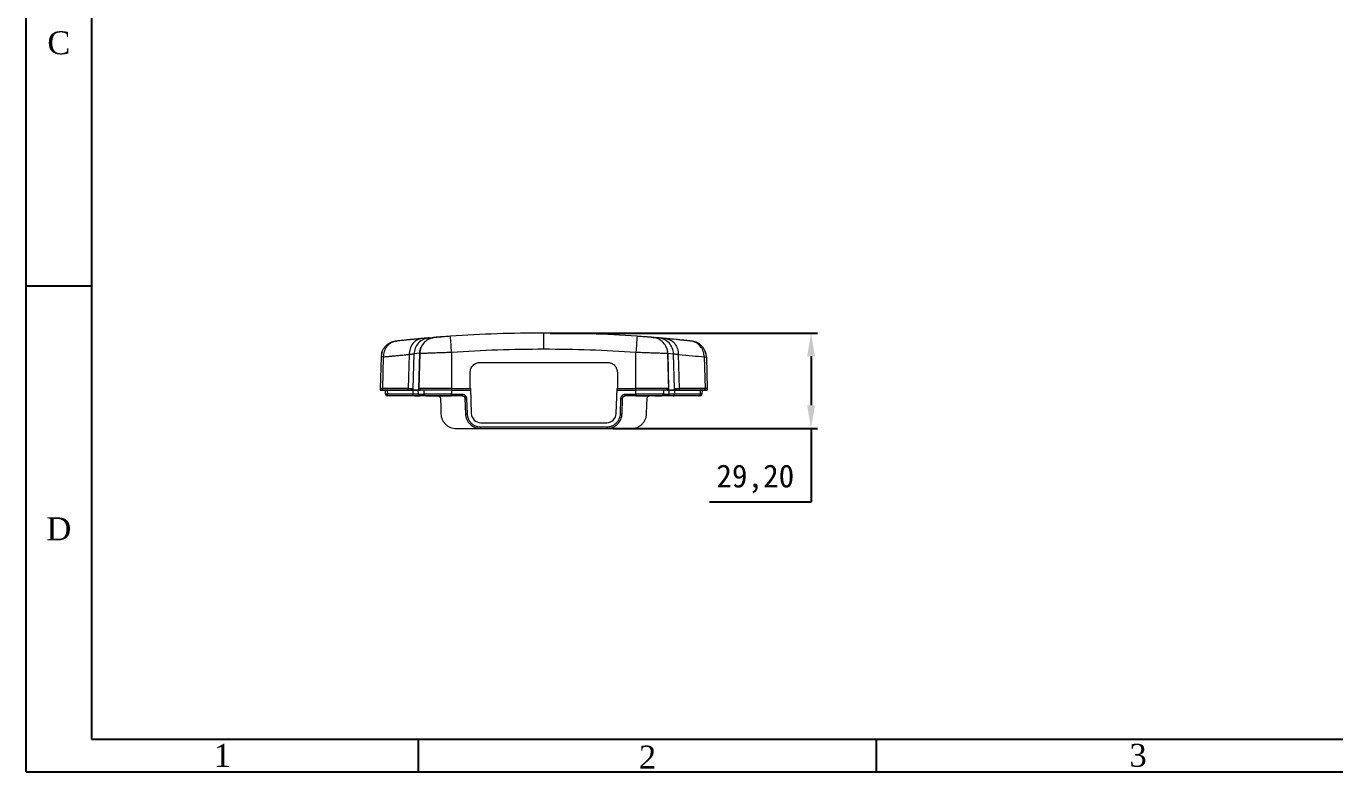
# Model space of a CAD drawing. Header units: millimetres. Extents: x 6 to 426, y 10 to 307.
# Drawn here: x 6.2 to 206.2, y 10.3 to 124.2 of the extents above; entities that cross this region are included whole.
import ezdxf

# ---------------------------------------------------------------- set-up
doc = ezdxf.new("R2010")
doc.units = ezdxf.units.MM
doc.header["$PDSIZE"] = -1
doc.dimstyles.new('ISO-25', dxfattribs={"dimtxt": 2.5, "dimasz": 2.5, "dimexe": 1.25, "dimexo": 0.625, "dimtad": 1, "dimtxsty": 'Standard', "dimcen": 2.5, "dimadec": 0, "dimazin": 0, "dimtfac": 1, "dimtmove": 0, "dimatfit": 3, "dimfxl": 1, "dimarcsym": 0})

# ---------------------------------------------------------------- blocks, each defined once
blk = doc.blocks.new('*D17')
at = {"color": 0, "lineweight": -2}
for p, q in [((86.3, 77.33), (127.16, 77.33)), ((126.16, 73.77), (126.16, 66.29)), ((95.93, 62.73), (127.16, 62.73)), ((126.16, 62.73), (126.16, 51.46)), ((126.16, 51.46), (110.64, 51.46))]:
    blk.add_line(p, q, dxfattribs=at)
at = {"color": 0}
for points in [[(125.57, 73.77), (126.76, 73.77), (126.16, 77.33)], [(125.57, 66.29), (126.76, 66.29), (126.16, 62.73)]]:
    blk.add_solid(points, dxfattribs=at)
at = {"layer": 'Defpoints', "color": 0}
for p in [(85.3, 77.33), (94.93, 62.73), (126.16, 62.73)]:
    blk.add_point(p, dxfattribs=at)
at = {"color": 0, "insert": (117.64, 55.03), "char_height": 3.5, "attachment_point": 5}
blk.add_mtext('29,20', dxfattribs=at)

msp = doc.modelspace()

# ---------------------------------------------------------------- linework, layer by layer
at = {"color": 7, "linetype": 'Continuous'}
for p, q in [((6.1623, 10.2801), (6.1623, 307.2801)), ((16.1623, 15.2801), (421.1623, 15.2801)), ((6.1623, 10.2801), (426.1623, 10.2801))]:
    msp.add_line(p, q, dxfattribs=at)
for p, q in [((16.1623, 302.2801), (16.1623, 15.2801)), ((6.1623, 84.5301), (16.1623, 84.5301)), ((66.1623, 10.2801), (66.1623, 15.2801)), ((136.1623, 10.2801), (136.1623, 15.2801))]:
    msp.add_line(p, q)
at = {"color": 7, "linetype": 'Continuous', "lineweight": 15}
for p, q in [((62.6462, 76.0803), (62.2019, 75.9894)), ((63.9217, 76.2174), (63.8993, 76.2151)), ((67.5753, 76.5656), (66.5909, 76.4782)), ((67.8018, 76.585), (67.5753, 76.5656)), ((67.7484, 76.5805), (68.2747, 76.6254)), ((68.6341, 76.6543), (68.6116, 76.6524)), ((68.6263, 76.6537), (68.9966, 76.6834)), ((68.642, 76.6549), (68.6263, 76.6537)), ((85.2974, 74.8947), (85.2974, 77.3292)), ((101.9686, 76.6537), (101.5968, 76.6835)), ((101.9686, 76.6537), (101.9529, 76.6549)), ((102.2769, 76.6019), (102.1803, 76.627)), ((102.8465, 76.5805), (102.3834, 76.62)), ((106.6956, 76.2151), (106.673, 76.2174)), ((108.393, 75.9894), (107.9486, 76.0803)), ((60.4707, 74.0804), (60.4294, 73.662)), ((64.7243, 74.0574), (64.5899, 68.8292)), ((65.3239, 68.8292), (65.4626, 74.155)), ((66.3203, 74.2263), (65.4615, 74.1557)), ((66.182, 68.5989), (66.3294, 74.2274)), ((66.3293, 74.2273), (66.1879, 68.8292)), ((66.204, 68.8292), (66.3454, 74.2286)), ((66.3219, 74.2273), (66.3169, 74.2269)), ((66.3294, 74.2273), (66.3248, 74.2269)), ((66.3509, 74.404), (66.3293, 74.2273)), ((66.3293, 74.2273), (66.3454, 74.2286)), ((71.2031, 74.4061), (71.2031, 68.8292)), ((99.3918, 68.8292), (99.3918, 74.4061)), ((104.2655, 74.2273), (104.2463, 74.394)), ((104.2495, 74.2286), (104.3908, 68.8292)), ((104.2495, 74.2286), (104.2656, 74.2273)), ((104.4129, 68.5989), (104.2655, 74.2274)), ((104.4069, 68.8292), (104.2656, 74.2273)), ((104.2684, 74.2277), (104.273, 74.2273)), ((104.273, 74.2273), (104.278, 74.2269)), ((104.2746, 74.2263), (105.1334, 74.1557)), ((105.2709, 68.8292), (105.1322, 74.155)), ((105.8705, 74.0574), (106.0049, 68.8292)), ((110.1654, 73.662), (110.1242, 74.0804)), ((60.424, 73.6612), (60.2974, 68.8292)), ((60.4453, 73.6626), (60.424, 73.6612)), ((60.7652, 73.68), (60.6372, 68.8292)), ((75.5474, 72.8292), (95.0474, 72.8292)), ((109.8297, 73.68), (109.9577, 68.8292)), ((110.1495, 73.6626), (110.1709, 73.6612)), ((110.1709, 73.6612), (110.2974, 68.8292)), ((74.0474, 68.8292), (74.0474, 71.3292)), ((96.5474, 71.3292), (96.5474, 68.8292)), ((60.2974, 68.8292), (60.2914, 68.5988)), ((61.0411, 68.5792), (60.2914, 68.5989)), ((60.6297, 68.5989), (60.6347, 68.8291)), ((61.1073, 67.9727), (61.0914, 68.5779)), ((64.5847, 68.5973), (64.5903, 68.8277)), ((65.3169, 68.6001), (65.3232, 68.8305)), ((65.3179, 68.5989), (66.182, 68.5989)), ((66.067, 68.5792), (65.3179, 68.5989)), ((65.8393, 68.5792), (66.0665, 68.5792)), ((66.0675, 68.5792), (66.0665, 68.5792)), ((66.0675, 68.5792), (66.4397, 68.5792)), ((66.1336, 67.9727), (66.1177, 68.5792)), ((66.4318, 68.5923), (66.182, 68.5989)), ((66.1879, 68.8292), (66.204, 68.8292)), ((71.2031, 68.8292), (66.204, 68.8292)), ((66.4396, 68.592), (66.4272, 68.5923)), ((66.4272, 68.5923), (66.4318, 68.5923)), ((66.4318, 68.5923), (66.438, 68.8276)), ((66.4394, 68.592), (66.4397, 68.5792)), ((66.4605, 68.5792), (66.4397, 68.5792)), ((66.4605, 68.5792), (66.454, 68.8292)), ((71.2031, 68.5792), (66.4605, 68.5792)), ((67.0137, 67.9727), (66.9978, 68.5792)), ((71.2031, 68.8292), (74.0474, 68.8292)), ((71.2031, 68.8292), (71.2031, 68.5792)), ((71.2031, 68.5792), (74.0983, 68.5792)), ((71.2031, 68.5792), (71.2031, 67.9727)), ((74.0896, 68.8292), (74.0474, 68.8292)), ((74.0896, 68.8292), (74.2223, 65.0286)), ((96.3726, 65.0286), (96.5053, 68.8292)), ((96.4966, 68.5792), (99.3918, 68.5792)), ((96.5053, 68.8292), (96.5474, 68.8292)), ((96.5474, 68.8292), (99.3918, 68.8292)), ((104.3908, 68.8292), (99.3918, 68.8292)), ((99.3918, 68.5792), (99.3918, 68.8292)), ((104.1344, 68.5792), (99.3918, 68.5792)), ((99.3918, 67.9727), (99.3918, 68.5792)), ((103.597, 68.5792), (103.5811, 67.9727)), ((104.1409, 68.8292), (104.1344, 68.5792)), ((104.1551, 68.5792), (104.1344, 68.5792)), ((104.1555, 68.592), (104.1551, 68.5792)), ((104.5273, 68.5792), (104.1551, 68.5792)), ((104.1553, 68.592), (104.1676, 68.5923)), ((104.163, 68.5923), (104.1569, 68.8276)), ((104.163, 68.5923), (104.4129, 68.5989)), ((104.1676, 68.5923), (104.163, 68.5923)), ((104.3908, 68.8292), (104.4069, 68.8292)), ((105.2769, 68.5989), (104.4129, 68.5989)), ((104.4612, 67.9727), (104.4771, 68.5792)), ((104.5278, 68.5792), (105.277, 68.5989)), ((105.3714, 68.5792), (104.5284, 68.5792)), ((105.2769, 68.5989), (105.2709, 68.8292)), ((106.0102, 68.5973), (106.0045, 68.8277)), ((109.5034, 68.5779), (109.4876, 67.9727)), ((109.9652, 68.5989), (109.9602, 68.8291)), ((110.2974, 68.8292), (110.3035, 68.5988)), ((61.3921, 67.9727), (61.1073, 67.9727)), ((65.2808, 67.9727), (61.3921, 67.9727)), ((66.1336, 67.9727), (65.2808, 67.9727)), ((65.563, 67.7292), (66.3835, 67.7292)), ((66.1336, 67.9727), (67.0137, 67.9727)), ((67.2636, 67.7292), (66.3835, 67.7292)), ((71.2031, 67.9727), (67.0137, 67.9727)), ((67.2636, 67.7292), (69.0912, 67.7292)), ((71.2031, 67.9727), (72.8412, 67.9727)), ((71.2031, 67.7292), (71.2031, 67.9727)), ((72.8412, 67.7292), (71.2031, 67.7292)), ((72.8412, 67.9727), (72.8412, 67.7292)), ((73.2409, 67.3432), (73.3228, 64.9972)), ((73.4908, 67.3454), (73.5727, 64.9994)), ((97.0222, 64.9994), (97.1041, 67.3454)), ((97.272, 64.9972), (97.3539, 67.3432)), ((97.7537, 67.9727), (99.3918, 67.9727)), ((97.7537, 67.7292), (97.7537, 67.9727)), ((99.3918, 67.7292), (97.7537, 67.7292)), ((103.5811, 67.9727), (99.3918, 67.9727)), ((99.3918, 67.9727), (99.3918, 67.7292)), ((102.2298, 67.7292), (103.3313, 67.7292)), ((104.2114, 67.7292), (103.3313, 67.7292)), ((103.5811, 67.9727), (104.4612, 67.9727)), ((109.4876, 67.9727), (109.2028, 67.9727)), ((71.9214, 62.7292), (75.6714, 62.7292)), ((75.6714, 63.6292), (94.9235, 63.6292)), ((75.6714, 62.9727), (94.9235, 62.9727)), ((75.6714, 62.7292), (75.6714, 62.9727)), ((75.6714, 62.7292), (94.9235, 62.7292)), ((94.9235, 62.9727), (94.9235, 62.7292)), ((94.9258, 62.7292), (98.6735, 62.7292))]:
    msp.add_line(p, q, dxfattribs=at)
at = {"color": 8, "linetype": 'Continuous', "lineweight": 15}
for p, q in [((102.3566, 76.5916), (102.2528, 76.6082)), ((61.3773, 68.5779), (61.3921, 67.9727)), ((65.2673, 68.578), (65.2808, 67.9727)), ((105.314, 67.9727), (105.3275, 68.578)), ((109.2176, 68.5779), (109.2028, 67.9727)), ((69.0912, 67.7292), (71.2031, 67.7292)), ((99.3918, 67.7292), (101.5037, 67.7292))]:
    msp.add_line(p, q, dxfattribs=at)
at = {"color": 7, "linetype": 'Continuous', "lineweight": 15, "flags": 128}
for points in [[(62.5785, 76.0719), (62.1508, 75.9734), (61.7583, 75.8078)], [(108.8213, 75.8158), (108.4441, 75.9734), (108.0164, 76.0719)], [(60.5815, 74.4716), (60.4739, 74.0972), (60.424, 73.6612)], [(110.1709, 73.6612), (110.1209, 74.0972), (109.9972, 74.5135)], [(61.3299, 68.5792), (61.0721, 68.5865), (60.6269, 68.5989)], [(65.2235, 68.5792), (64.9889, 68.5864), (64.5837, 68.5989)], [(69.4909, 67.3432), (69.5368, 66.0295), (69.5728, 64.9972)], [(101.022, 64.9972), (101.0679, 66.311), (101.1039, 67.3432)]]:
    msp.add_lwpolyline(points, dxfattribs=at)
at = {"color": 7, "linetype": 'Continuous', "lineweight": 15}
for centre, radius, start, end in [((-260.6921, 51.968), 332.6528, 3.86765, 4.287004), ((431.3425, 51.964), 332.7085, 175.713031, 176.132315), ((61.3572, 67.9792), 0.25, 181.5, 270), ((66.3835, 67.9792), 0.25, 181.494411, 269.995031), ((67.2636, 67.9792), 0.25, 181.494833, 269.995036), ((73.345, 69.7328), 2.3918, 267.506055, 273.494031), ((97.2499, 69.7328), 2.3918, 266.505969, 272.493945), ((103.3313, 67.9792), 0.25, 270.004964, 358.505167), ((109.2377, 67.9792), 0.25, 270, 358.5), ((73.4269, 67.3867), 2.3918, 267.506019, 273.494121), ((75.6714, 65.0792), 1.45, 182, 270), ((94.9235, 65.0792), 1.45, 270, 358), ((97.1679, 67.3867), 2.3918, 266.505879, 272.493981)]:
    msp.add_arc(centre, radius, start, end, dxfattribs=at)
for points, knots in [([(62.8167, 76.0991), (62.7563, 76.092), (62.6938, 76.0825), (62.5658, 76.0569), (62.499, 76.0404), (62.3036, 75.9818), (62.175, 75.9301), (61.7925, 75.7301), (61.5591, 75.5453), (61.2629, 75.1966), (61.1762, 75.0718), (61.0268, 74.8093), (60.9636, 74.6709), (60.8137, 74.2451), (60.7679, 73.9572), (60.7652, 73.68)], [0, 0, 0, 0, 0.0625, 0.0625, 0.125, 0.125, 0.25, 0.25, 0.5, 0.5, 0.625, 0.625, 0.75, 0.75, 1, 1, 1, 1]), ([(62.6581, 76.0817), (62.6646, 76.0824), (62.6794, 76.084), (62.7701, 76.094), (62.8212, 76.0996)], [0, 0, 0, 0, 0.436173754, 1, 1, 1, 1]), ([(66.6286, 76.4817), (66.546, 76.4742), (66.3807, 76.4591), (66.138, 76.4365), (65.8991, 76.4141), (65.6645, 76.3918), (65.434, 76.3696), (65.2076, 76.3475), (64.9854, 76.3256), (64.7673, 76.3039), (64.4963, 76.2766), (64.1773, 76.244), (63.8166, 76.2065), (63.4702, 76.1699), (63.1368, 76.1341), (62.9264, 76.1111), (62.8212, 76.0996)], [0, 0, 0, 0, 0.0556536, 0.11127597, 0.1668726, 0.222449, 0.2780107, 0.33356321, 0.38911206, 0.44466276, 0.50022085, 0.60027337, 0.70024509, 0.80016844, 0.90007591, 1, 1, 1, 1]), ([(63.8144, 76.2062), (63.7799, 76.2026), (63.7108, 76.1953), (63.4419, 76.1668), (63.1482, 76.1354), (62.9374, 76.1123), (62.8645, 76.1043)], [0, 0, 0, 0, 0.283016657, 0.565999988, 0.849882435, 1, 1, 1, 1]), ([(65.041, 76.3306), (64.9246, 76.3192), (64.5436, 76.282), (64.217, 76.248), (63.9901, 76.2244)], [0, 0, 0, 0, 0.3057021, 1, 1, 1, 1]), ([(66.6286, 76.4817), (66.3922, 76.4602), (66.1438, 76.3894), (65.6723, 76.1315), (65.4503, 75.944), (65.0861, 75.4803), (64.9448, 75.2053), (64.7638, 74.6325), (64.7236, 74.336), (64.7243, 74.0574)], [0, 0, 0, 0, 0.25, 0.25, 0.5, 0.5, 0.75, 0.75, 1, 1, 1, 1]), ([(67.7484, 76.5805), (67.4717, 76.5569), (67.1802, 76.4842), (66.6241, 76.224), (66.3607, 76.036), (65.9241, 75.5728), (65.7521, 75.2987), (65.5252, 74.728), (65.4699, 74.4327), (65.4626, 74.155)], [0, 0, 0, 0, 0.25, 0.25, 0.5, 0.5, 0.75, 0.75, 1, 1, 1, 1]), ([(68.642, 76.6549), (68.3645, 76.6324), (68.0719, 76.5607), (67.5132, 76.3016), (67.2483, 76.1137), (66.8094, 75.65), (66.6363, 75.3752), (66.4082, 74.803), (66.3526, 74.5069), (66.3454, 74.2286)], [0, 0, 0, 0, 0.25, 0.25, 0.5, 0.5, 0.75, 0.75, 1, 1, 1, 1]), ([(67.7484, 76.5805), (67.7466, 76.5804), (67.743, 76.5801), (67.7307, 76.579), (67.7135, 76.5775), (67.6907, 76.5756), (67.6486, 76.572), (67.5738, 76.5655), (67.4477, 76.5546), (67.2901, 76.5408), (67.1226, 76.5261), (66.956, 76.5113), (66.8005, 76.4973), (66.6859, 76.4869), (66.6286, 76.4817)], [0, 0, 0, 0, 0.05017032, 0.10028203, 0.15037199, 0.2004771, 0.25063423, 0.37591026, 0.50129827, 0.62552661, 0.7498927, 0.83320783, 0.91652138, 1, 1, 1, 1]), ([(67.6593, 76.3657), (67.6493, 76.3629), (67.618, 76.3538), (67.5944, 76.3307), (67.5783, 76.3149)], [0, 0, 0, 0, 0.31833257, 1, 1, 1, 1]), ([(67.8503, 76.427), (68.0153, 76.5048), (68.1837, 76.5842), (68.3649, 76.6181), (68.3687, 76.6188)], [0, 0, 0, 0, 0.97928438, 1, 1, 1, 1]), ([(71.03, 76.8347), (70.8745, 76.8239), (70.7215, 76.8131), (70.4204, 76.7915), (70.2709, 76.7806), (69.9848, 76.7595), (69.8489, 76.7493), (69.5916, 76.7298), (69.4693, 76.7204), (69.2492, 76.7033), (69.1503, 76.6956), (68.9747, 76.6817), (68.8991, 76.6756), (68.7769, 76.6659), (68.7294, 76.662), (68.663, 76.6567), (68.6449, 76.6552), (68.642, 76.6549)], [0, 0, 0, 0, 0.125, 0.125, 0.25, 0.25, 0.375, 0.375, 0.5, 0.5, 0.625, 0.625, 0.75, 0.75, 0.875, 0.875, 1, 1, 1, 1]), ([(69.3605, 76.712), (69.3609, 76.712), (69.4692, 76.7205), (69.5872, 76.7294), (69.6475, 76.734), (69.6454, 76.7339), (69.6453, 76.7338)], [0, 0, 0, 0, 0.00199041, 0.49132922, 0.97881838, 1, 1, 1, 1]), ([(101.9529, 76.6549), (101.9499, 76.6552), (101.9318, 76.6567), (101.8668, 76.6619), (101.819, 76.6658), (101.6963, 76.6756), (101.622, 76.6815), (101.4477, 76.6953), (101.3467, 76.7032), (101.1269, 76.7203), (101.0074, 76.7295), (100.7488, 76.7491), (100.611, 76.7594), (100.327, 76.7804), (100.1792, 76.7911), (99.8743, 76.813), (99.7204, 76.8239), (99.5649, 76.8347)], [0, 0, 0, 0, 0.125, 0.125, 0.25, 0.25, 0.375, 0.375, 0.5, 0.5, 0.625, 0.625, 0.75, 0.75, 0.875, 0.875, 1, 1, 1, 1]), ([(101.235, 76.7119), (101.2343, 76.712), (101.1258, 76.7205), (101.0076, 76.7294), (100.9473, 76.734), (100.9495, 76.7339), (100.9496, 76.7338)], [0, 0, 0, 0, 0.00290289, 0.49179429, 0.97883775, 1, 1, 1, 1]), ([(101.8654, 76.662), (101.852, 76.6631), (101.7905, 76.6681), (101.7799, 76.6689), (101.7716, 76.6696)], [0, 0, 0, 0, 0.21843376, 1, 1, 1, 1]), ([(104.2495, 74.2286), (104.2422, 74.5069), (104.1866, 74.803), (103.9585, 75.3752), (103.7855, 75.65), (103.3465, 76.1137), (103.0817, 76.3016), (102.5229, 76.5607), (102.2304, 76.6324), (101.9529, 76.6549)], [0, 0, 0, 0, 0.25, 0.25, 0.5, 0.5, 0.75, 0.75, 1, 1, 1, 1]), ([(103.0591, 76.2878), (103.0398, 76.3041), (102.9093, 76.4146), (102.697, 76.4957), (102.5089, 76.5423), (102.4617, 76.554)], [0, 0, 0, 0, 0.11489602, 0.77808149, 1, 1, 1, 1]), ([(105.1334, 74.1557), (105.1252, 74.4596), (105.061, 74.7619), (104.829, 75.3239), (104.6612, 75.5835), (104.2441, 76.0258), (103.9948, 76.2085), (103.4474, 76.4729), (103.1493, 76.5546), (102.8465, 76.5805)], [0, 0, 0, 0, 0.25, 0.25, 0.5, 0.5, 0.75, 0.75, 1, 1, 1, 1]), ([(103.9662, 76.4817), (103.6124, 76.5139), (103.342, 76.5376), (103.0584, 76.5623), (102.9843, 76.5687), (102.8819, 76.5775), (102.8529, 76.58), (102.8465, 76.5805)], [0, 0, 0, 0, 0.5, 0.5, 0.75, 0.75, 1, 1, 1, 1]), ([(105.27, 76.3585), (105.1907, 76.3664), (104.8201, 76.403), (104.0791, 76.4724), (103.3727, 76.5346), (103.0195, 76.5656)], [0, 0, 0, 0, 0.119693723, 0.559846907, 1, 1, 1, 1]), ([(103.9662, 76.4817), (104.2027, 76.4602), (104.451, 76.3894), (104.9225, 76.1315), (105.1445, 75.944), (105.5088, 75.4803), (105.6501, 75.2053), (105.8311, 74.6325), (105.8712, 74.336), (105.8705, 74.0574)], [0, 0, 0, 0, 0.25, 0.25, 0.5, 0.5, 0.75, 0.75, 1, 1, 1, 1]), ([(106.6058, 76.2243), (106.3806, 76.2477), (106.0531, 76.2818), (105.6716, 76.3191), (105.5524, 76.3308)], [0, 0, 0, 0, 0.68752588, 1, 1, 1, 1]), ([(107.7345, 76.1038), (107.6672, 76.1112), (107.4607, 76.1339), (107.1663, 76.1654), (106.8881, 76.1949), (106.8166, 76.2024), (106.7805, 76.2062)], [0, 0, 0, 0, 0.13813934, 0.42379292, 0.70849769, 1, 1, 1, 1]), ([(109.8297, 73.68), (109.827, 73.9549), (109.7806, 74.2467), (109.5818, 74.8112), (109.4289, 75.0826), (109.0375, 75.5432), (108.7998, 75.7315), (108.2946, 75.9955), (108.0282, 76.0717), (107.7736, 76.0996)], [0, 0, 0, 0, 0.25, 0.25, 0.5, 0.5, 0.75, 0.75, 1, 1, 1, 1]), ([(107.9367, 76.0817), (107.9303, 76.0824), (107.9155, 76.084), (107.8248, 76.094), (107.7736, 76.0996)], [0, 0, 0, 0, 0.436173754, 1, 1, 1, 1]), ([(60.4727, 74.08), (60.4737, 74.0886), (60.4912, 74.2456), (60.599, 74.5384), (60.7976, 74.9397), (61.0731, 75.297), (61.406, 75.5986), (61.7846, 75.8404), (62.0644, 75.9399), (62.2033, 75.9893)], [0, 0, 0, 0, 0.00960267, 0.175081, 0.34055925, 0.50603764, 0.67151574, 0.83699394, 1, 1, 1, 1]), ([(60.7652, 73.68), (60.8285, 73.6866), (60.9564, 73.6999), (61.1568, 73.7205), (61.3664, 73.7419), (61.5858, 73.7641), (61.8153, 73.7871), (62.0553, 73.8108), (62.306, 73.8353), (62.5906, 73.8629), (62.9196, 73.8943), (63.3047, 73.9304), (63.7336, 73.9698), (64.2075, 74.0124), (64.5484, 74.0421), (64.7243, 74.0574)], [0, 0, 0, 0, 0.05818867, 0.1176094, 0.17826217, 0.24014693, 0.30326367, 0.36761235, 0.43319293, 0.50000538, 0.58559489, 0.67838957, 0.77838898, 0.88559263, 1, 1, 1, 1]), ([(64.7243, 74.0574), (64.7511, 74.0613), (64.8047, 74.0689), (64.8798, 74.0795), (64.9508, 74.0894), (65.0175, 74.0986), (65.0798, 74.1071), (65.1376, 74.115), (65.1909, 74.1221), (65.2396, 74.1285), (65.2836, 74.1343), (65.3229, 74.1393), (65.3575, 74.1437), (65.3873, 74.1473), (65.4123, 74.1503), (65.4324, 74.1525), (65.4476, 74.1541), (65.4582, 74.155), (65.4612, 74.155), (65.4626, 74.155)], [0, 0, 0, 0, 0.0587331, 0.11746919, 0.17620994, 0.23495702, 0.29371208, 0.3524768, 0.41125282, 0.47004182, 0.52884545, 0.58766538, 0.64650325, 0.70536073, 0.76423946, 0.82314111, 0.88206731, 0.94101973, 1, 1, 1, 1]), ([(66.3454, 74.2286), (66.3514, 74.2288), (66.3882, 74.2303), (66.523, 74.2356), (66.6196, 74.2393), (66.8058, 74.2466), (66.8748, 74.2493), (67.0271, 74.2552), (67.1108, 74.2584), (67.3785, 74.2687), (67.5797, 74.2764), (68.0271, 74.2932), (68.2758, 74.3025), (68.7993, 74.3218), (69.0756, 74.3318), (69.5122, 74.3475), (69.6621, 74.3528), (69.9634, 74.3635), (70.1154, 74.3688), (70.575, 74.3848), (70.8864, 74.3954), (71.2031, 74.4061)], [0, 0, 0, 0, 0.125, 0.125, 0.25, 0.25, 0.3125, 0.3125, 0.375, 0.375, 0.5, 0.5, 0.625, 0.625, 0.75, 0.75, 0.8125, 0.8125, 0.875, 0.875, 1, 1, 1, 1]), ([(99.3918, 74.4061), (99.7084, 74.3954), (100.0219, 74.3847), (100.6424, 74.3631), (100.9431, 74.3525), (101.3765, 74.337), (101.5183, 74.3318), (101.7961, 74.3217), (101.9329, 74.3167), (102.3274, 74.3022), (102.5704, 74.2931), (103.0173, 74.2763), (103.2226, 74.2684), (103.577, 74.2548), (103.7281, 74.249), (103.9151, 74.2417), (103.971, 74.2395), (104.0671, 74.2357), (104.1075, 74.2342), (104.2067, 74.2303), (104.2434, 74.2288), (104.2495, 74.2286)], [0, 0, 0, 0, 0.125, 0.125, 0.25, 0.25, 0.3125, 0.3125, 0.375, 0.375, 0.5, 0.5, 0.625, 0.625, 0.75, 0.75, 0.8125, 0.8125, 0.875, 0.875, 1, 1, 1, 1]), ([(105.1322, 74.155), (105.1364, 74.1553), (105.1555, 74.1534), (105.223, 74.1455), (105.2718, 74.1394), (105.4589, 74.1151), (105.637, 74.0908), (105.8705, 74.0574)], [0, 0, 0, 0, 0.25, 0.25, 0.5, 0.5, 1, 1, 1, 1]), ([(110.1222, 74.08), (110.1212, 74.0886), (110.1036, 74.2456), (109.9959, 74.5384), (109.7972, 74.9397), (109.5217, 75.297), (109.1888, 75.5986), (108.8102, 75.8404), (108.5304, 75.9399), (108.3915, 75.9893)], [0, 0, 0, 0, 0.00960267, 0.175081, 0.34055925, 0.50603764, 0.67151574, 0.83699394, 1, 1, 1, 1]), ([(74.0474, 71.3292), (74.0474, 71.506), (74.0796, 71.6967), (74.2258, 72.066), (74.3403, 72.2434), (74.6332, 72.5363), (74.8106, 72.6508), (75.1799, 72.797), (75.3706, 72.8292), (75.5474, 72.8292)], [0, 0, 0, 0, 0.25, 0.25, 0.5, 0.5, 0.75, 0.75, 1, 1, 1, 1]), ([(95.0474, 72.8292), (95.2242, 72.8292), (95.4149, 72.797), (95.7842, 72.6508), (95.9616, 72.5363), (96.2545, 72.2434), (96.369, 72.066), (96.5152, 71.6967), (96.5474, 71.506), (96.5474, 71.3292)], [0, 0, 0, 0, 0.25, 0.25, 0.5, 0.5, 0.75, 0.75, 1, 1, 1, 1]), ([(60.2913, 68.5986), (60.2943, 68.6025), (60.2992, 68.6026), (60.3267, 68.6009), (60.3483, 68.5992), (60.4048, 68.5992), (60.4396, 68.6015), (60.5244, 68.6038), (60.575, 68.604), (60.6283, 68.5988)], [0, 0, 0, 0, 0.25, 0.25, 0.5, 0.5, 0.75, 0.75, 1, 1, 1, 1]), ([(60.6282, 68.5989), (60.8983, 68.5989), (61.1826, 68.5989), (61.7829, 68.599), (62.098, 68.599), (63.0885, 68.599), (63.8088, 68.5989), (64.5843, 68.5989)], [0, 0, 0, 0, 0.25, 0.25, 0.5, 0.5, 1, 1, 1, 1]), ([(64.5842, 68.5973), (64.725, 68.5979), (64.8404, 68.5984), (65.0284, 68.5991), (65.101, 68.5994), (65.2121, 68.5998), (65.2506, 68.5999), (65.2888, 68.6), (65.2983, 68.6001), (65.3116, 68.6001), (65.3154, 68.6001), (65.3169, 68.6001)], [0, 0, 0, 0, 0.25, 0.25, 0.5, 0.5, 0.75, 0.75, 0.875, 0.875, 1, 1, 1, 1]), ([(65.3239, 68.8292), (65.3154, 68.8261), (65.2481, 68.8245), (65.0006, 68.8245), (64.8204, 68.8261), (64.5899, 68.8292)], [0, 0, 0, 0, 0.5, 0.5, 1, 1, 1, 1]), ([(106.0045, 68.8277), (105.7735, 68.8251), (105.593, 68.8239), (105.3458, 68.8248), (105.2791, 68.8268), (105.2716, 68.8305)], [0, 0, 0, 0, 0.5, 0.5, 1, 1, 1, 1]), ([(106.0107, 68.5973), (105.8699, 68.5979), (105.7544, 68.5984), (105.5664, 68.5991), (105.4938, 68.5994), (105.3828, 68.5998), (105.3443, 68.5999), (105.3061, 68.6), (105.2966, 68.6001), (105.2833, 68.6001), (105.2794, 68.6001), (105.278, 68.6001)], [0, 0, 0, 0, 0.25, 0.25, 0.5, 0.5, 0.75, 0.75, 0.875, 0.875, 1, 1, 1, 1]), ([(105.3713, 68.5792), (105.4607, 68.5792), (105.6394, 68.5792), (105.9018, 68.5793), (106.1599, 68.5793), (106.4133, 68.5793), (106.6618, 68.5793), (106.9055, 68.5793), (107.1445, 68.5793), (107.3787, 68.5793), (107.608, 68.5793), (107.8325, 68.5793), (108.0521, 68.5793), (108.2668, 68.5793), (108.4766, 68.5793), (108.6813, 68.5793), (108.8809, 68.5793), (109.076, 68.5792), (109.202, 68.5792), (109.265, 68.5792)], [0, 0, 0, 0, 0.05882454, 0.11764507, 0.17646451, 0.23528626, 0.29411086, 0.3529331, 0.41175438, 0.47057642, 0.52940027, 0.58822342, 0.64704605, 0.705869, 0.764693, 0.82351746, 0.88234296, 0.94117034, 1, 1, 1, 1]), ([(109.9575, 68.8292), (109.8936, 68.8292), (109.7657, 68.8292), (109.5678, 68.8293), (109.3652, 68.8293), (109.1573, 68.8293), (108.9443, 68.8293), (108.7263, 68.8293), (108.5034, 68.8293), (108.2755, 68.8293), (108.0427, 68.8293), (107.805, 68.8293), (107.5624, 68.8293), (107.315, 68.8293), (107.0627, 68.8293), (106.8055, 68.8293), (106.5434, 68.8293), (106.2772, 68.8292), (106.0959, 68.8292), (106.0052, 68.8292)], [0, 0, 0, 0, 0.05879109, 0.11760021, 0.17642784, 0.23527486, 0.29411238, 0.35294127, 0.41176945, 0.47059779, 0.52942658, 0.5882538, 0.64708065, 0.70590883, 0.7647469, 0.82359103, 0.88241261, 0.9412149, 1, 1, 1, 1]), ([(109.9666, 68.5989), (109.6966, 68.5989), (109.4123, 68.5989), (108.812, 68.599), (108.4968, 68.599), (107.5063, 68.599), (106.786, 68.5989), (106.0106, 68.5989)], [0, 0, 0, 0, 0.25, 0.25, 0.5, 0.5, 1, 1, 1, 1]), ([(109.5537, 68.5792), (109.5528, 68.5792), (109.5516, 68.5791), (109.5483, 68.5791), (109.546, 68.5791), (109.5431, 68.579), (109.5396, 68.579), (109.5369, 68.579), (109.534, 68.579), (109.5309, 68.579), (109.5255, 68.5789), (109.5196, 68.5789), (109.513, 68.5789), (109.5058, 68.5789), (109.4981, 68.5789), (109.4898, 68.5789), (109.481, 68.5789), (109.4717, 68.5789), (109.4618, 68.5789), (109.4514, 68.5789), (109.4404, 68.5789), (109.4288, 68.5789), (109.4167, 68.5789), (109.4039, 68.579), (109.395, 68.579), (109.3859, 68.579), (109.3766, 68.579), (109.362, 68.579), (109.3469, 68.5791), (109.3313, 68.5791), (109.3153, 68.5791), (109.2988, 68.5792), (109.2821, 68.5792), (109.2707, 68.5792), (109.265, 68.5792)], [0, 0, 0, 0, 0.09375086, 0.12500101, 0.15625111, 0.18750114, 0.21875113, 0.25000092, 0.25000108, 0.28125098, 0.31250085, 0.3437507, 0.37500051, 0.40625032, 0.43750011, 0.46874989, 0.49999967, 0.53124945, 0.56249923, 0.59374904, 0.62499886, 0.6562487, 0.68749857, 0.71874848, 0.74999842, 0.74999858, 0.78124841, 0.81249845, 0.84374854, 0.87499869, 0.90624891, 0.9374992, 0.96874956, 1, 1, 1, 1]), ([(110.2977, 68.8288), (110.2959, 68.8305), (110.2941, 68.8322), (110.2884, 68.8314), (110.2845, 68.8301), (110.2712, 68.8286), (110.262, 68.8286), (110.2401, 68.8289), (110.2273, 68.8292), (110.185, 68.8293), (110.1499, 68.8279), (110.0578, 68.8305), (110.0071, 68.8336), (109.9621, 68.8291)], [0, 0, 0, 0, 0.125, 0.125, 0.25, 0.25, 0.375, 0.375, 0.5, 0.5, 0.75, 0.75, 1, 1, 1, 1]), ([(110.3035, 68.5986), (110.3006, 68.6025), (110.2956, 68.6026), (110.2682, 68.6009), (110.2465, 68.5992), (110.19, 68.5992), (110.1553, 68.6015), (110.0704, 68.6038), (110.0198, 68.604), (109.9666, 68.5988)], [0, 0, 0, 0, 0.25, 0.25, 0.5, 0.5, 0.75, 0.75, 1, 1, 1, 1]), ([(61.625, 67.7292), (61.6078, 67.7292), (61.5735, 67.7292), (61.5284, 67.7292), (61.4883, 67.7292), (61.4535, 67.7292), (61.4173, 67.7292), (61.3849, 67.7292), (61.3616, 67.7292), (61.3586, 67.7292), (61.3572, 67.7292)], [0, 0, 0, 0, 0.10020992, 0.20017158, 0.30002205, 0.39989884, 0.49993935, 0.66653131, 0.83300558, 1, 1, 1, 1]), ([(61.625, 67.7292), (61.565, 67.7292), (61.5054, 67.7552), (61.4194, 67.8451), (61.3936, 67.9083), (61.3921, 67.9727)], [0, 0, 0, 0, 0.5, 0.5, 1, 1, 1, 1]), ([(65.494, 67.7292), (65.41, 67.7292), (65.242, 67.7292), (64.9953, 67.7292), (64.7525, 67.7292), (64.514, 67.7292), (64.2797, 67.7292), (64.0496, 67.7292), (63.8237, 67.7292), (63.602, 67.7292), (63.3266, 67.7292), (63.0026, 67.7292), (62.6362, 67.7292), (62.2843, 67.7292), (61.9456, 67.7292), (61.7319, 67.7292), (61.625, 67.7292)], [0, 0, 0, 0, 0.05558784, 0.11115512, 0.16670729, 0.2222498, 0.27778809, 0.33332763, 0.38887386, 0.44443224, 0.50000822, 0.6000086, 0.69997616, 0.79994271, 0.89994006, 1, 1, 1, 1]), ([(65.494, 67.7292), (65.4692, 67.7292), (65.4425, 67.7345), (65.3908, 67.7581), (65.3659, 67.7765), (65.3245, 67.8238), (65.3081, 67.8525), (65.2866, 67.9125), (65.2815, 67.9436), (65.2808, 67.9727)], [0, 0, 0, 0, 0.25, 0.25, 0.5, 0.5, 0.75, 0.75, 1, 1, 1, 1]), ([(66.3835, 67.7292), (66.3821, 67.7292), (66.3792, 67.7292), (66.3696, 67.7292), (66.3561, 67.7292), (66.3383, 67.7292), (66.3053, 67.7292), (66.2462, 67.7292), (66.1461, 67.7292), (66.0203, 67.7292), (65.8863, 67.7292), (65.7535, 67.7292), (65.6303, 67.7292), (65.5395, 67.7292), (65.494, 67.7292)], [0, 0, 0, 0, 0.04984532, 0.09962539, 0.14937472, 0.19912793, 0.24891959, 0.37437816, 0.50000617, 0.62546418, 0.75109276, 0.83397599, 0.91689155, 1, 1, 1, 1]), ([(71.2031, 67.7292), (71.1554, 67.7292), (71.0602, 67.7292), (70.9177, 67.7292), (70.7757, 67.7292), (70.6342, 67.7292), (70.4162, 67.7292), (70.1242, 67.7292), (69.7612, 67.7292), (69.4068, 67.7292), (68.9479, 67.7292), (68.4244, 67.7292), (67.9967, 67.7292), (67.7236, 67.7292), (67.5577, 67.7292), (67.4284, 67.7292), (67.347, 67.7292), (67.2991, 67.7292), (67.2723, 67.7292), (67.2665, 67.7292), (67.2636, 67.7292)], [0, 0, 0, 0, 0.02339905, 0.04674495, 0.07006823, 0.09339951, 0.11676938, 0.17851413, 0.24033946, 0.30459034, 0.3689261, 0.50000544, 0.63108478, 0.69533376, 0.75967143, 0.82141227, 0.88324152, 0.92212736, 0.96099949, 1, 1, 1, 1]), ([(69.0912, 67.7292), (69.1427, 67.7292), (69.1931, 67.7194), (69.2881, 67.6811), (69.3317, 67.6529), (69.4421, 67.5466), (69.4873, 67.4468), (69.4909, 67.3432)], [0, 0, 0, 0, 0.25, 0.25, 0.5, 0.5, 1, 1, 1, 1]), ([(72.8412, 67.9727), (72.855, 67.9724), (72.8828, 67.9719), (72.9243, 67.9677), (72.9722, 67.96), (73.0261, 67.9468), (73.1047, 67.9195), (73.1973, 67.871), (73.2955, 67.7932), (73.3767, 67.6977), (73.4283, 67.6069), (73.4584, 67.5295), (73.4753, 67.4695), (73.4868, 67.4079), (73.4894, 67.3663), (73.4908, 67.3454)], [0, 0, 0, 0, 0.04175345, 0.08345742, 0.12528032, 0.18770977, 0.25012152, 0.37502842, 0.49995281, 0.6248741, 0.74981562, 0.81194066, 0.87455856, 0.93708112, 1, 1, 1, 1]), ([(72.8412, 67.7292), (72.9436, 67.7292), (73.0454, 67.6881), (73.1927, 67.5458), (73.2373, 67.4455), (73.2409, 67.3432)], [0, 0, 0, 0, 0.5, 0.5, 1, 1, 1, 1]), ([(97.1041, 67.3454), (97.1049, 67.3592), (97.1064, 67.387), (97.112, 67.4283), (97.1214, 67.4759), (97.1364, 67.5293), (97.1665, 67.6069), (97.2181, 67.6977), (97.2993, 67.7932), (97.3976, 67.871), (97.4901, 67.9194), (97.5686, 67.9468), (97.6291, 67.9615), (97.6911, 67.9709), (97.7328, 67.9721), (97.7537, 67.9727)], [0, 0, 0, 0, 0.04176768, 0.08348556, 0.1253219, 0.18776998, 0.250198, 0.37512816, 0.50006077, 0.62497384, 0.74989211, 0.81200098, 0.87460021, 0.93710248, 1, 1, 1, 1]), ([(97.3539, 67.3432), (97.3575, 67.4455), (97.4022, 67.5458), (97.5495, 67.6881), (97.6513, 67.7292), (97.7537, 67.7292)], [0, 0, 0, 0, 0.5, 0.5, 1, 1, 1, 1]), ([(103.3313, 67.7292), (103.3299, 67.7292), (103.327, 67.7292), (103.3163, 67.7292), (103.3008, 67.7292), (103.28, 67.7292), (103.24, 67.7292), (103.1665, 67.7292), (103.0373, 67.7292), (102.8713, 67.7292), (102.5983, 67.7292), (102.1705, 67.7292), (101.6471, 67.7292), (101.1882, 67.7292), (100.834, 67.7292), (100.4708, 67.7292), (100.148, 67.7292), (99.8668, 67.7292), (99.6298, 67.7292), (99.4712, 67.7292), (99.3918, 67.7292)], [0, 0, 0, 0, 0.023399051, 0.046744951, 0.07006823, 0.093399507, 0.116769373, 0.178514129, 0.240339458, 0.304590335, 0.3689261, 0.500005436, 0.631084772, 0.695333754, 0.759671426, 0.821412264, 0.883241521, 0.922127354, 0.960999487, 1, 1, 1, 1]), ([(101.1039, 67.3432), (101.1058, 67.395), (101.1175, 67.4454), (101.1594, 67.5392), (101.1894, 67.5819), (101.2996, 67.6881), (101.4007, 67.7292), (101.5037, 67.7292)], [0, 0, 0, 0, 0.25, 0.25, 0.5, 0.5, 1, 1, 1, 1]), ([(104.4612, 67.9727), (104.4604, 67.9436), (104.4544, 67.9125), (104.4292, 67.8525), (104.41, 67.8238), (104.3615, 67.7765), (104.3323, 67.7581), (104.2717, 67.7345), (104.2404, 67.7292), (104.2114, 67.7292)], [0, 0, 0, 0, 0.25, 0.25, 0.5, 0.5, 0.75, 0.75, 1, 1, 1, 1]), ([(105.1008, 67.7292), (105.0733, 67.7292), (105.0184, 67.7292), (104.9406, 67.7292), (104.8663, 67.7292), (104.7958, 67.7292), (104.6953, 67.7292), (104.5746, 67.7292), (104.4488, 67.7292), (104.3486, 67.7292), (104.2831, 67.7292), (104.2431, 67.7292), (104.2198, 67.7292), (104.2142, 67.7292), (104.2114, 67.7292)], [0, 0, 0, 0, 0.049853299, 0.099641316, 0.1493986, 0.199159766, 0.248959422, 0.374426693, 0.500059527, 0.625512732, 0.751132616, 0.834002579, 0.916904878, 1, 1, 1, 1]), ([(105.1008, 67.7292), (105.1256, 67.7292), (105.1523, 67.7345), (105.2041, 67.7581), (105.2289, 67.7765), (105.2703, 67.8238), (105.2867, 67.8525), (105.3082, 67.9125), (105.3134, 67.9436), (105.314, 67.9727)], [0, 0, 0, 0, 0.25, 0.25, 0.5, 0.5, 0.75, 0.75, 1, 1, 1, 1]), ([(108.9699, 67.7292), (108.9108, 67.7292), (108.7928, 67.7292), (108.6101, 67.7292), (108.4233, 67.7292), (108.2321, 67.7292), (108.0365, 67.7292), (107.8365, 67.7292), (107.6321, 67.7292), (107.4234, 67.7292), (107.1534, 67.7292), (106.8175, 67.7292), (106.4094, 67.7292), (105.9874, 67.7292), (105.5527, 67.7292), (105.2515, 67.7292), (105.1008, 67.7292)], [0, 0, 0, 0, 0.05558717, 0.11115379, 0.1667053, 0.22224714, 0.27778478, 0.33332365, 0.38886922, 0.44442694, 0.50000225, 0.60000474, 0.69997395, 0.79994169, 0.89993978, 1, 1, 1, 1]), ([(108.9699, 67.7292), (108.9699, 67.7292), (108.9699, 67.7292), (108.9699, 67.7292), (108.997, 67.7292), (109.0261, 67.7345), (109.0826, 67.7581), (109.1098, 67.7765), (109.1551, 67.8238), (109.173, 67.8525), (109.1964, 67.9125), (109.2021, 67.9436), (109.2028, 67.9727)], [-0.00000719, -0.00000719, -0.00000719, -0.00000719, 0, 0, 0, 0.25, 0.25, 0.5, 0.5, 0.75, 0.75, 1, 1, 1, 1]), ([(109.2377, 67.7292), (109.2371, 67.7292), (109.2361, 67.7292), (109.2277, 67.7292), (109.2142, 67.7292), (109.1953, 67.7292), (109.1657, 67.7292), (109.1202, 67.7292), (109.0541, 67.7292), (108.998, 67.7292), (108.9699, 67.7292)], [0, 0, 0, 0, 0.1002122, 0.20017543, 0.30002676, 0.3999037, 0.49994368, 0.66652853, 0.83300139, 1, 1, 1, 1]), ([(69.5728, 64.9972), (69.5781, 64.8452), (69.598, 64.6962), (69.6655, 64.404), (69.7139, 64.2595), (69.8368, 63.9839), (69.9107, 63.8537), (70.0829, 63.6079), (70.1822, 63.4917), (70.398, 63.2836), (70.515, 63.1905), (70.7673, 63.0266), (70.9022, 62.9565), (71.3176, 62.7886), (71.6184, 62.7292), (71.9214, 62.7292)], [0, 0, 0, 0, 0.125, 0.125, 0.25, 0.25, 0.375, 0.375, 0.5, 0.5, 0.625, 0.625, 0.75, 0.75, 1, 1, 1, 1]), ([(73.3228, 64.9972), (73.3333, 64.6966), (73.4022, 64.3982), (73.6469, 63.8486), (73.8226, 63.5977), (74.2553, 63.1798), (74.5122, 63.013), (75.0699, 62.7877), (75.3706, 62.7292), (75.6714, 62.7292)], [0, 0, 0, 0, 0.25, 0.25, 0.5, 0.5, 0.75, 0.75, 1, 1, 1, 1]), ([(73.5727, 64.9994), (73.5743, 64.9658), (73.5776, 64.8986), (73.5887, 64.7983), (73.6042, 64.6987), (73.6313, 64.5671), (73.6769, 64.4052), (73.75, 64.2173), (73.8408, 64.0371), (73.9843, 63.8098), (74.2035, 63.5527), (74.468, 63.3426), (74.7002, 63.2071), (74.8834, 63.1227), (75.0738, 63.056), (75.2697, 63.0084), (75.4695, 62.9783), (75.604, 62.9746), (75.6714, 62.9727)], [0, 0, 0, 0, 0.031336097, 0.062592014, 0.093839547, 0.125150547, 0.187617608, 0.250136244, 0.312562875, 0.375177934, 0.500070175, 0.624951118, 0.687452285, 0.749972134, 0.812379634, 0.874881101, 0.937350506, 1, 1, 1, 1]), ([(94.9235, 62.9727), (94.9571, 62.9732), (95.0244, 62.9741), (95.1249, 62.9817), (95.225, 62.9937), (95.3575, 63.0162), (95.5209, 63.0561), (95.7112, 63.1226), (95.8945, 63.207), (96.1268, 63.3426), (96.3913, 63.5527), (96.6105, 63.8097), (96.754, 64.037), (96.8448, 64.2171), (96.918, 64.4051), (96.9724, 64.5992), (97.0095, 64.7979), (97.018, 64.9322), (97.0222, 64.9994)], [0, 0, 0, 0, 0.0313254, 0.06257079, 0.09380802, 0.12510902, 0.18755746, 0.25005981, 0.31247313, 0.37507829, 0.49996235, 0.62485147, 0.68736251, 0.74989569, 0.81231943, 0.87483953, 0.93732923, 1, 1, 1, 1]), ([(94.9235, 62.7292), (95.2242, 62.7292), (95.5249, 62.7877), (96.0827, 63.013), (96.3395, 63.1798), (96.7723, 63.5977), (96.9479, 63.8486), (97.1926, 64.3982), (97.2615, 64.6966), (97.272, 64.9972)], [0, 0, 0, 0, 0.25, 0.25, 0.5, 0.5, 0.75, 0.75, 1, 1, 1, 1]), ([(98.6735, 62.7292), (98.825, 62.7292), (98.974, 62.7437), (99.2672, 62.8006), (99.4129, 62.8435), (99.692, 62.9561), (99.8246, 63.025), (100.0759, 63.1877), (100.1956, 63.2826), (100.4117, 63.4906), (100.509, 63.6042), (100.6822, 63.8504), (100.7576, 63.9832), (100.8799, 64.2568), (100.928, 64.399), (100.9967, 64.6946), (101.0167, 64.8452), (101.022, 64.9972)], [0, 0, 0, 0, 0.125, 0.125, 0.25, 0.25, 0.375, 0.375, 0.5, 0.5, 0.625, 0.625, 0.75, 0.75, 0.875, 0.875, 1, 1, 1, 1])]:
    msp.add_open_spline(points, degree=3, knots=knots, dxfattribs=at)
for points in [[(63.8993, 76.2151), (63.8592, 76.2109), (63.8309, 76.2079), (63.8144, 76.2062)], [(68.6263, 76.6536), (68.5559, 76.6474), (68.4853, 76.6387), (68.4146, 76.627)], [(85.2974, 77.3292), (80.5378, 77.3292), (75.7782, 77.1642), (71.03, 76.8347)], [(99.5649, 76.8347), (94.8167, 77.1642), (90.0571, 77.3292), (85.2974, 77.3292)], [(101.9686, 76.6536), (102.039, 76.6474), (102.1096, 76.6387), (102.1803, 76.627)], [(107.7736, 76.0996), (106.7328, 76.2139), (105.4635, 76.3455), (103.9662, 76.4817)], [(106.7805, 76.2062), (106.7639, 76.2079), (106.7356, 76.2109), (106.6956, 76.2151)], [(71.2031, 74.4061), (75.8937, 74.7317), (80.5955, 74.8947), (85.2974, 74.8947)], [(85.2974, 74.8947), (89.9993, 74.8947), (94.7012, 74.7317), (99.3918, 74.4061)], [(105.8705, 74.0574), (107.4275, 73.9229), (108.7474, 73.7928), (109.8297, 73.68)], [(60.6372, 68.8292), (60.4134, 68.8323), (60.2975, 68.8323), (60.2974, 68.8292)], [(64.5899, 68.8292), (63.0387, 68.8292), (61.7142, 68.8292), (60.6372, 68.8292)], [(61.3299, 68.5792), (61.2387, 68.5792), (61.1624, 68.5792), (61.114, 68.5792)], [(65.2235, 68.5792), (63.6969, 68.5793), (62.3934, 68.5793), (61.3299, 68.5792)], [(105.3713, 68.5792), (105.5847, 68.5853), (105.7979, 68.5913), (106.0112, 68.5973)], [(109.265, 68.5792), (109.4993, 68.5858), (109.7336, 68.5923), (109.968, 68.5989)], [(109.5537, 68.5792), (109.8036, 68.5858), (110.0535, 68.5922), (110.3035, 68.5986)], [(105.314, 67.9727), (104.7753, 67.9727), (104.4809, 67.9727), (104.4612, 67.9727)], [(109.2028, 67.9727), (108.1425, 67.9727), (106.8412, 67.9727), (105.314, 67.9727)]]:
    msp.add_open_spline(points, degree=3, dxfattribs=at)
at = {"color": 8, "linetype": 'Continuous', "lineweight": 15}
for points, knots in [([(66.3203, 74.2263), (66.3322, 74.3977), (66.3529, 74.6973), (66.4647, 74.9752), (66.5126, 75.0941)], [0, 0, 0, 0, 0.57213731, 1, 1, 1, 1]), ([(104.2779, 74.2271), (104.2666, 74.399), (104.2485, 74.6752), (104.1464, 74.9314), (104.1078, 75.0281)], [0, 0, 0, 0, 0.62222036, 1, 1, 1, 1]), ([(60.7652, 73.68), (60.6635, 73.675), (60.4866, 73.6663), (60.4576, 73.6637), (60.4453, 73.6626)], [0, 0, 0, 0, 0.57497737, 1, 1, 1, 1]), ([(109.8297, 73.68), (109.9314, 73.675), (110.1083, 73.6663), (110.1372, 73.6637), (110.1495, 73.6626)], [0, 0, 0, 0, 0.57497737, 1, 1, 1, 1])]:
    msp.add_open_spline(points, degree=3, knots=knots, dxfattribs=at)

# ---------------------------------------------------------------- texts
at = {"char_height": 3.5, "attachment_point": 5}
for s, insert, width in [('{\\Ftimesout|c134;C}', (11.1623, 121.6551), 10), ('{\\Ftimesout|c134;D}', (11.1623, 47.4051), 10), ('{\\Ftimesout|c0;1}', (36.1623, 12.7801), 60), ('{\\Ftimesout|c0;2}', (101.1623, 12.5301), 70), ('{\\Ftimesout|c134;3}', (176.1623, 12.7801), 80)]:
    msp.add_mtext(s, dxfattribs=dict(at, insert=insert, width=width))

# ---------------------------------------------------------------- dimensions: what is measured, and where the dimension line sits
dim = msp.add_linear_dim(base=(126.1648, 62.7292), p1=(85.2974, 77.3292), p2=(94.9258, 62.7292), angle=90, dimstyle='ISO-25', override={"dimtxt": 3.5, "dimasz": 3.556, "dimexe": 1, "dimexo": 1, "dimgap": 1.524, "dimtih": 1, "dimtoh": 1, "dimlfac": 2, "dimzin": 0, "dimadec": 2, "dimtzin": 0})
dim.commit()
dim.dimension.update_dxf_attribs({"geometry": '*D17', "text_midpoint": (117.6408, 51.4594), "dimtype": 160})

doc.saveas('drawing.dxf')
